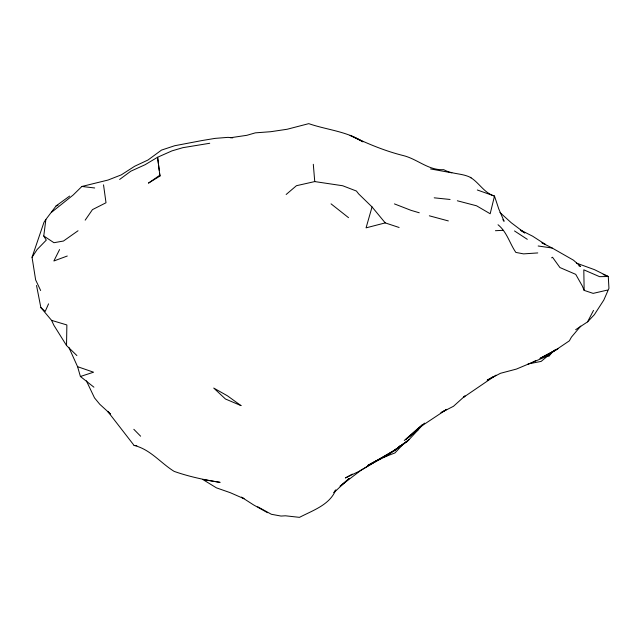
<?xml version="1.0" encoding="UTF-8"?>
<svg xmlns="http://www.w3.org/2000/svg" width="641" height="641" viewBox="0 0 641 641"><rect width="100%" height="100%" fill="white"/><g stroke="black" fill="none" stroke-linecap="round" stroke-linejoin="round"><path stroke-width="0.96" d="M76.888 355.563L66.528 345.507L66.872 324.955L51.56 320.356L40.856 307.584L36.529 285.461M40.647 290.517L35.64 279.901L32.05 257.273L37.114 249.541L46.288 240.119L43.764 235.984L45.88 219.454L56.128 205.889L69.621 196.066M286.158 194.487L296.438 185.706L314.739 181.579L342.679 185.746L356.412 191.034L358.688 193.935L372.052 206.939L366.067 227.851L385.241 222.9L399.111 227.483M32.05 257.273L43.973 222.315L45.88 219.454M48.556 303.858L45.174 311.454L40.856 307.584M59.581 249.549L53.876 260.983L67.281 256.015M575.658 329.706L587.565 321.87L593.518 310.388M335.812 489.836C329.811 504.908 312.776 510.412 299.483 517.351L285.437 515.797L281.046 516.061L271.391 514.282L257.698 506.767M335.267 490.373L333.833 492.689L349.153 478.442L340.067 486.215L360.763 470.43L381.707 457.97M85.181 220.159L92.456 209.631L106.013 202.756L103.53 184.856M548.648 356.564L552.446 351.965M580.738 326.101L571.411 337.15L569.384 340.812L545.908 356.684L516.438 369.072L500.477 373.294L487.152 380.233L493.121 376.644M400.096 445.679L398.165 447.899L386.659 455.967L367.99 465.414L393.806 450.847L406.811 441.328M404.094 443.252L394.912 452.963L382.581 457.634M424.406 423.1L407.275 441.537L393.806 450.847L403.021 444.061M587.565 321.87L594.327 314.731L603.798 300.084L608.95 288.33L608.277 276.503L594.544 269.685L576.371 263.082M232.715 137.871L228.036 137.358L215.064 138.384L202.019 140.547L174.664 145.739L161.492 150.098L147.991 160.018L134.714 166.227L121.293 174.865L108.073 180.033L81.872 186.467L73.17 195.016L51.785 212.107M464.933 395.97L453.499 406.274L440.832 412.756M464.885 396.082L463.499 397.332L496.014 375.169M422.523 424.406L404.271 440.495L417.98 429.903L406.186 439.157L419.807 427.21L446.689 409.359L441.665 412.227M400.272 446L398.165 447.899L359.224 471.247L345.387 477.962L352.334 474.092M391.218 452.33L386.659 455.967L382.533 457.634M545.908 356.684L550.715 353.103M552.318 351.909L554.721 350.114L541.14 361.412L528.08 363.96L530.564 363.247M119.635 179.456L130.82 171.195L145.074 164.729L157.598 157.245L172.004 150.859L182.845 147.678L209.727 143.272M404.559 442.931L409.166 439.534M78.034 230.76L63.451 241.04L53.94 242.707L43.764 235.984M159.833 175.193L148.432 183.134L159.954 176.067L159.601 173.31M551.605 257.826L552.518 257.257L559.93 267.545L575.73 274.356L582.324 286.022L584.143 290.381L593.133 293.378L607.468 290.077M367.902 465.406L372.709 462.618M531.389 363.006L535.716 360.619M373.527 462.201L376.796 460.502M56.128 205.889L58.002 205.264M77.577 366.676L80.405 376.483L93.57 372.205L77.577 366.676L68.924 347.526M230.536 137.719L246.833 135.315L255.35 132.855L270.702 131.709L287.184 129.25L308.762 123.649C326.822 129.891 346.629 131.253 363.014 141.821L350.082 135.331C367.221 143.584 384.888 151.004 403.381 155.595C417.515 159.128 428.5 170.554 443.732 169.673C452.001 174.36 461.937 173.126 470.326 177.349C479.268 182.757 483.971 192.861 494.491 196.074L498.77 208.95L504.09 221.281L502.881 219.719M537.759 252.931L523.561 253.876L515.853 252.418C509.603 243.324 506.967 231.962 498.033 224.751M495.429 230.72L503.169 230.303M86.383 380.826L94.507 397.877L99.804 404.303L110.316 413.902L107.832 411.538L134.097 445.447L136.821 445.623M434.205 197.821L450.086 199.471M81.872 186.467L94.692 187.973M538.168 245.992L552.189 248.035L573.431 260.158L580.602 266.44L578.791 265.759M430.536 168.928L451.857 172.838M457.337 200.777L476.559 205.793L490.173 213.757L494.491 196.074L477.313 189.984M429.326 215.801L448.339 220.929M419.262 212.78L410.977 210.328L394.439 203.902M603.189 274.476L608.277 276.503L599.575 276.664L583.807 269.829L584.143 290.381M134.097 445.447C150.331 449.333 160.538 462.97 174.136 471.375C188.879 476.6 204.543 479.909 220.103 482.369L202.764 479.468L216.41 487.841L230.255 492.681L244.037 498.706L241.481 497.144L253.604 504.932L267.577 512.704M541.998 242.843L552.189 248.035M542.19 242.915L545.579 244.558L532.671 236.217L520.596 230.111M520.556 230.367L524.803 232.971L511.27 222.764L499.972 212.524M514.491 230.936L527.295 239.325M348.528 217.66L331.052 203.854M470.326 177.349L471.047 177.869M80.405 376.483L93.915 387.188M133.825 429.302L140.619 436.209M372.052 206.939L385.241 222.9M66.528 345.507L53.94 325.38L51.56 320.356M159.954 176.067L157.598 157.245L159.248 170.474M313.305 164.288L314.739 181.579M557.814 348.848L540.091 358.359L557.814 348.848M240.976 405.593L225.448 398.998L213.733 388.061L227.419 395.801L240.976 405.593"/></g></svg>
